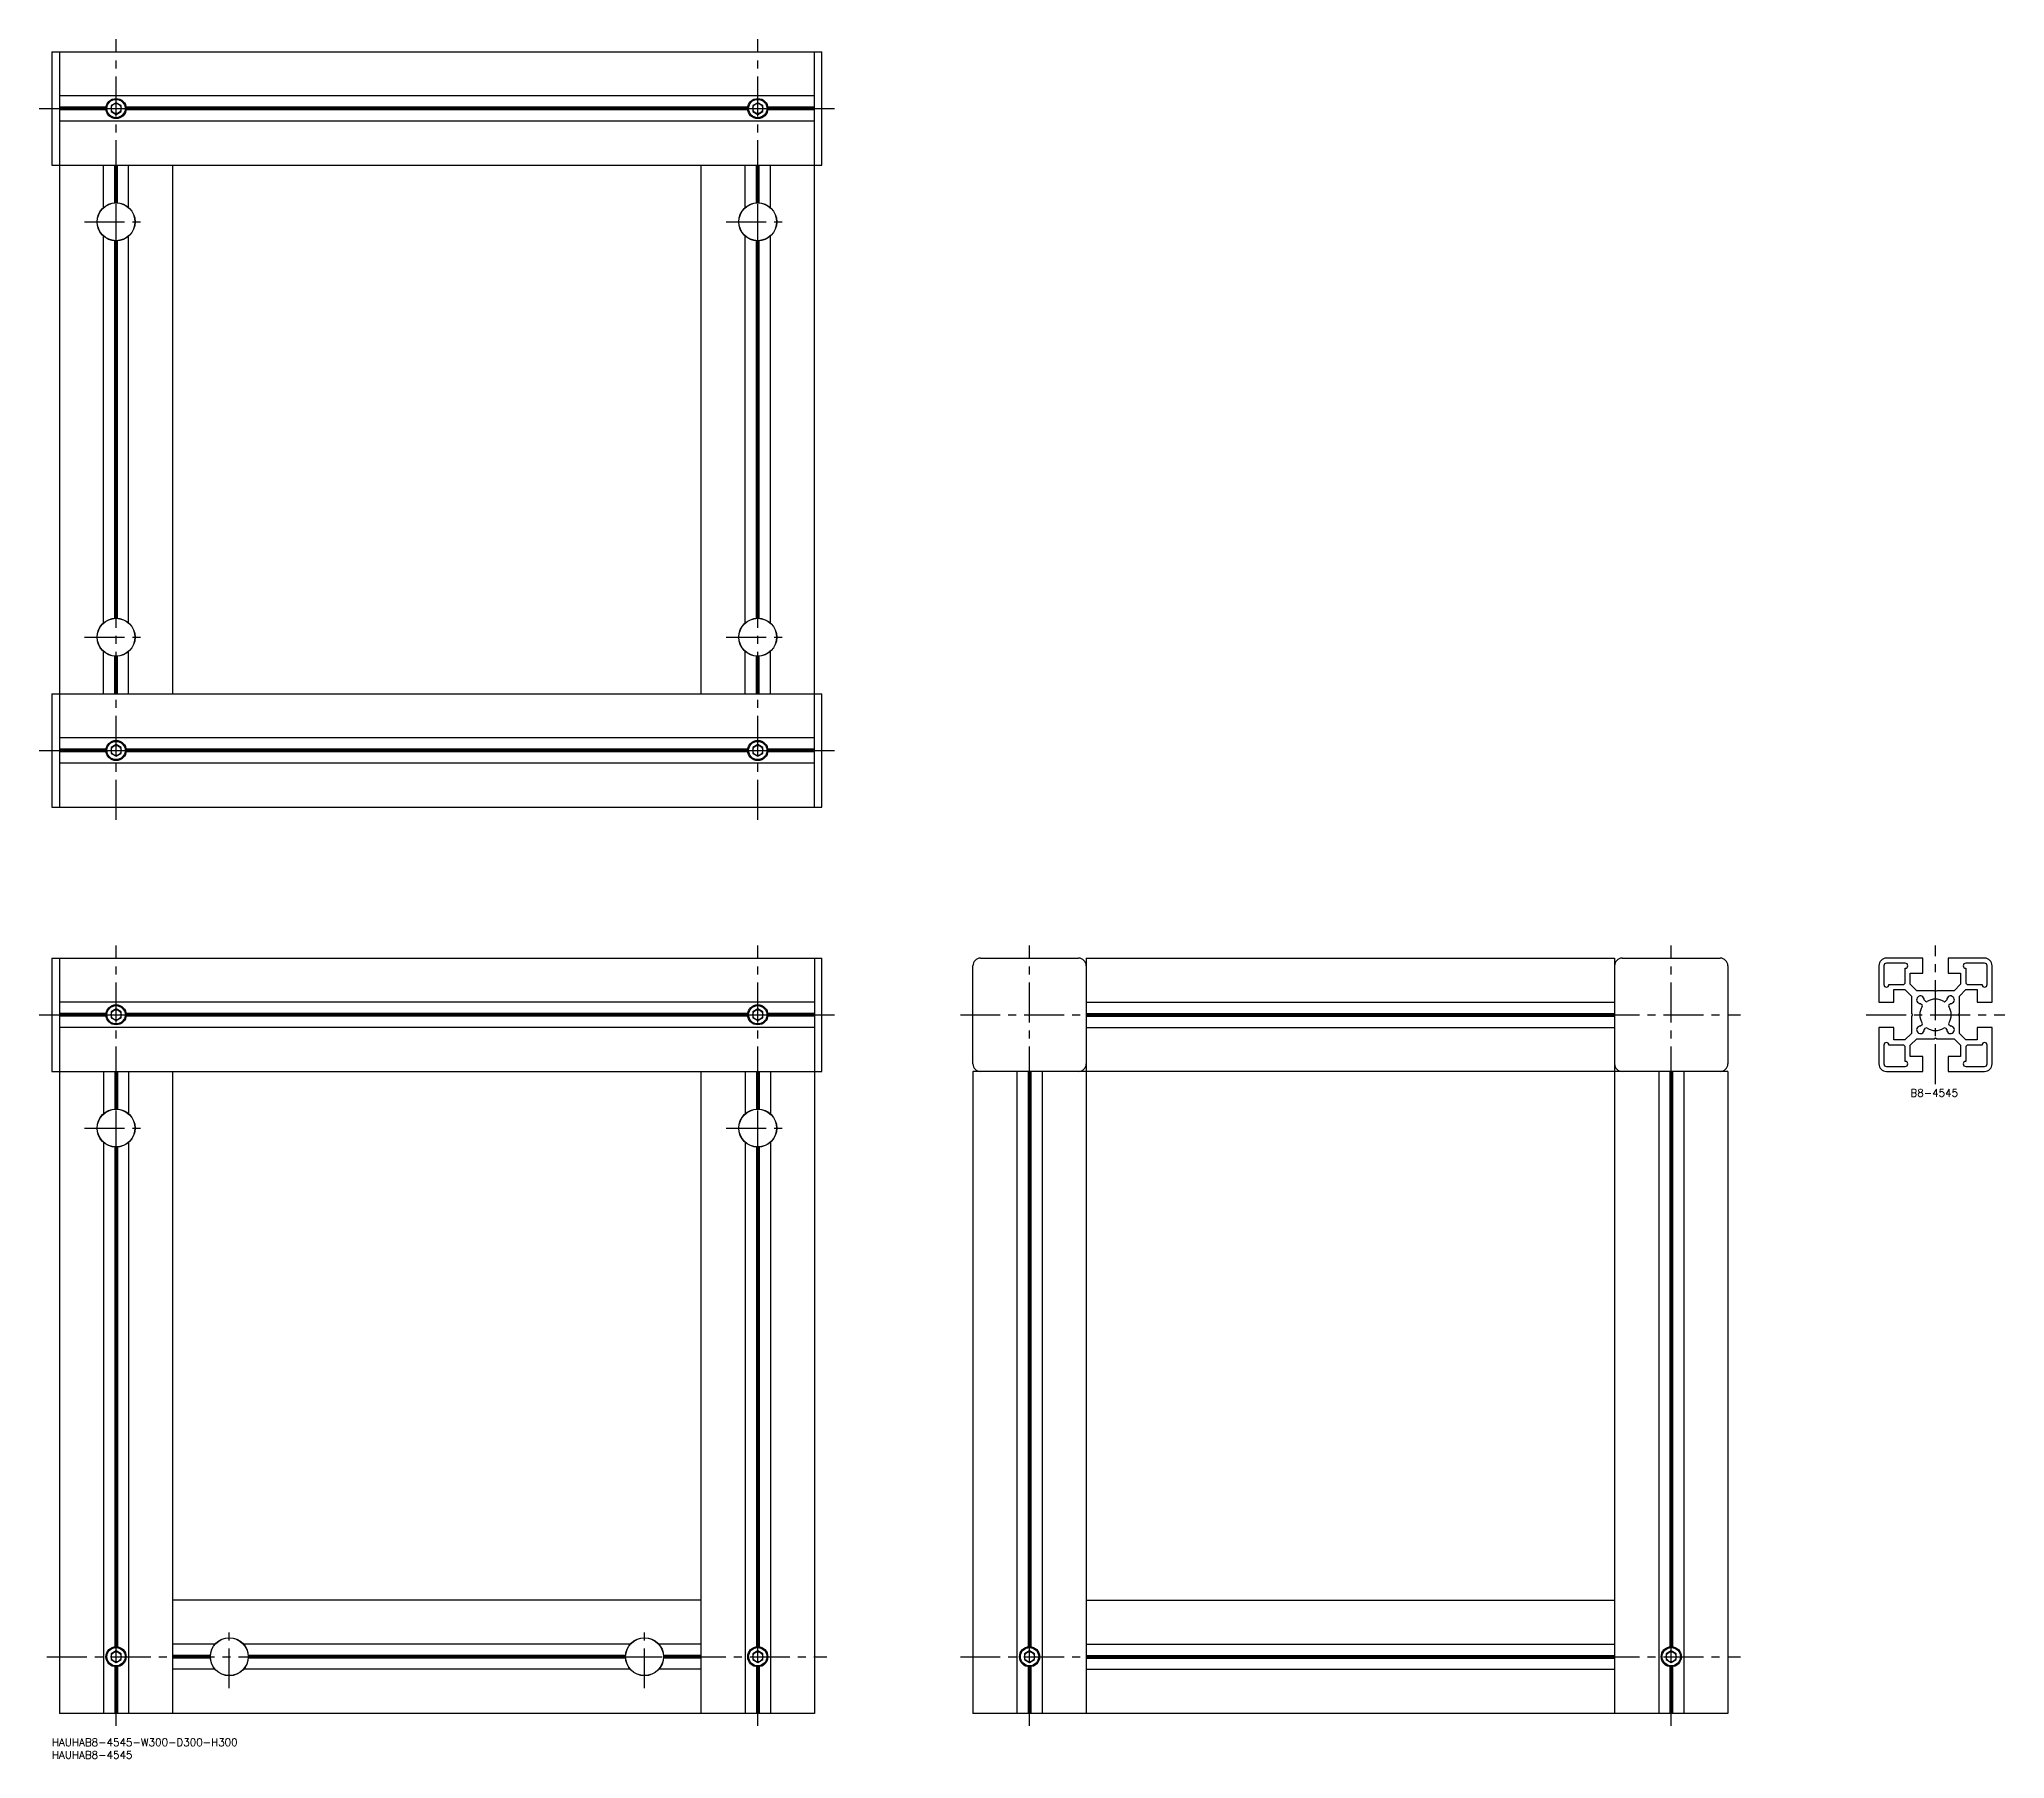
# Model space of a CAD drawing. Extents: x -5 to 776, y -8 to 675.
import ezdxf

# ---------------------------------------------------------------- set-up
doc = ezdxf.new("R2010")
doc.units = 0
doc.header["$LTSCALE"] = 0.5
doc.linetypes.add('CENTER', pattern=[50.8, 31.75, -6.35, 6.35, -6.35])
for name, color, linetype in [('MSM_CENTER', 1, 'CENTER'), ('MSM_CONTINUOUS', 7, 'CONTINUOUS'), ('MSM_NARROW', 5, 'CONTINUOUS'), ('MSM_PART_NUMBER', 7, 'CONTINUOUS')]:
    doc.layers.add(name, color=color, linetype=linetype)
doc.styles.get("Standard").update_dxf_attribs({"font": 'txt.shx', "height": 3, "bigfont": 'bigfont.shx'})

# ---------------------------------------------------------------- blocks, each defined once
blk = doc.blocks.new('*U8')
at = {"layer": 'MSM_PART_NUMBER'}
blk.add_text('HAUHAB8-4545-W300-D300-H300', height=3, dxfattribs=at).set_placement((0, -3))
blk = doc.blocks.new('*U9')
at = {"layer": 'MSM_PART_NUMBER'}
blk.add_text('HAUHAB8-4545', height=3, dxfattribs=at).set_placement((0, -8))
blk = doc.blocks.new('*U10')
at = {"layer": 'MSM_PART_NUMBER'}
blk.add_text('B8-4545', height=3, dxfattribs=at).set_placement((738.56, 254.97))

msp = doc.modelspace()

# ---------------------------------------------------------------- linework, layer by layer
at = {"layer": 'MSM_CENTER'}
for p, q in [((25.5, 365), (25.5, 675)), ((280.5, 365), (280.5, 675)), ((-5, 647.5), (311, 647.5)), ((12.95, 602.5), (38.05, 602.5)), ((267.95, 602.5), (293.05, 602.5)), ((12.95, 437.5), (38.05, 437.5)), ((267.95, 437.5), (293.05, 437.5)), ((-5, 392.5), (311, 392.5)), ((25.5, 5), (25.5, 315)), ((280.5, 5), (280.5, 315)), ((388.5, 5), (388.5, 315)), ((643.5, 5), (643.5, 315)), ((748.5, 260), (748.5, 315)), ((-5, 287.5), (311, 287.5)), ((361, 287.5), (671, 287.5)), ((721, 287.5), (776, 287.5)), ((12.95, 242.5), (38.05, 242.5)), ((12.95, 242.5), (38.05, 242.5)), ((267.95, 242.5), (293.05, 242.5)), ((267.95, 242.5), (293.05, 242.5)), ((70.5, 19.95), (70.5, 45.05)), ((235.5, 19.95), (235.5, 45.05)), ((-2, 32.5), (308, 32.5)), ((361, 32.5), (671, 32.5))]:
    msp.add_line(p, q, dxfattribs=at)
at = {"layer": 'MSM_CONTINUOUS'}
for p, q in [((0, 670), (306, 670)), ((0, 670), (0, 625)), ((3, 670), (3, 370)), ((303, 370), (303, 670)), ((306, 625), (306, 670)), ((303, 652.5), (3, 652.5)), ((25.5, 649.81), (23.5, 648.65)), ((23.5, 648.65), (23.5, 646.35)), ((27.5, 648.65), (25.5, 649.81)), ((27.5, 646.35), (27.5, 648.65)), ((280.5, 649.81), (278.5, 648.65)), ((278.5, 648.65), (278.5, 646.35)), ((282.5, 648.65), (280.5, 649.81)), ((282.5, 646.35), (282.5, 648.65)), ((21.53, 648.02), (3, 648.02)), ((21.5, 647.5), (3, 647.5)), ((21.53, 646.98), (3, 646.98)), ((303, 642.5), (3, 642.5)), ((23.5, 646.35), (25.5, 645.19)), ((25.5, 645.19), (27.5, 646.35)), ((276.53, 648.02), (29.47, 648.02)), ((276.53, 646.98), (29.47, 646.98)), ((276.5, 647.5), (29.5, 647.5)), ((278.5, 646.35), (280.5, 645.19)), ((280.5, 645.19), (282.5, 646.35)), ((303, 648.02), (284.47, 648.02)), ((303, 646.98), (284.47, 646.98)), ((303, 647.5), (284.5, 647.5)), ((0, 625), (306, 625)), ((20.5, 608.16), (20.5, 625)), ((24.98, 610.03), (24.98, 625)), ((25.5, 610.05), (25.5, 625)), ((26.02, 610.03), (26.02, 625)), ((30.5, 608.16), (30.5, 625)), ((48, 415), (48, 625)), ((258, 415), (258, 625)), ((275.5, 608.16), (275.5, 625)), ((279.98, 610.03), (279.98, 625)), ((280.5, 610.05), (280.5, 625)), ((281.02, 610.03), (281.02, 625)), ((285.5, 608.16), (285.5, 625)), ((22.5, 609.43), (22.5, 609.37)), ((28.5, 609.37), (28.5, 609.43)), ((277.5, 609.43), (277.5, 609.37)), ((283.5, 609.37), (283.5, 609.43)), ((20.5, 443.16), (20.5, 596.84)), ((24.98, 445.03), (24.98, 594.97)), ((25.5, 445.05), (25.5, 594.95)), ((26.02, 445.03), (26.02, 594.97)), ((30.5, 443.16), (30.5, 596.84)), ((275.5, 443.16), (275.5, 596.84)), ((279.98, 445.03), (279.98, 594.97)), ((280.5, 445.05), (280.5, 594.95)), ((281.02, 445.03), (281.02, 594.97)), ((285.5, 443.16), (285.5, 596.84)), ((20.5, 415), (20.5, 431.84)), ((22.5, 430.57), (22.5, 430.63)), ((24.98, 415), (24.98, 429.97)), ((25.5, 415), (25.5, 429.95)), ((26.02, 415), (26.02, 429.97)), ((28.5, 430.63), (28.5, 430.57)), ((30.5, 415), (30.5, 431.84)), ((275.5, 415), (275.5, 431.84)), ((277.5, 430.57), (277.5, 430.63)), ((279.98, 415), (279.98, 429.97)), ((280.5, 415), (280.5, 429.95)), ((281.02, 415), (281.02, 429.97)), ((283.5, 430.63), (283.5, 430.57)), ((285.5, 415), (285.5, 431.84)), ((0, 415), (306, 415)), ((0, 415), (0, 370)), ((306, 370), (306, 415)), ((303, 397.5), (3, 397.5)), ((21.53, 393.02), (3, 393.02)), ((21.5, 392.5), (3, 392.5)), ((21.53, 391.98), (3, 391.98)), ((25.5, 394.81), (23.5, 393.65)), ((23.5, 393.65), (23.5, 391.35)), ((23.5, 391.35), (25.5, 390.19)), ((27.5, 393.65), (25.5, 394.81)), ((25.5, 390.19), (27.5, 391.35)), ((27.5, 391.35), (27.5, 393.65)), ((276.53, 393.02), (29.47, 393.02)), ((276.53, 391.98), (29.47, 391.98)), ((276.5, 392.5), (29.5, 392.5)), ((280.5, 394.81), (278.5, 393.65)), ((278.5, 393.65), (278.5, 391.35)), ((278.5, 391.35), (280.5, 390.19)), ((282.5, 393.65), (280.5, 394.81)), ((280.5, 390.19), (282.5, 391.35)), ((282.5, 391.35), (282.5, 393.65)), ((303, 393.02), (284.47, 393.02)), ((303, 391.98), (284.47, 391.98)), ((303, 392.5), (284.5, 392.5)), ((303, 387.5), (3, 387.5)), ((0, 370), (306, 370)), ((0, 310), (306, 310)), ((0, 310), (0, 265)), ((3, 310), (3, 10)), ((303, 310), (303, 10)), ((306, 265), (306, 310)), ((366, 268), (366, 307)), ((369, 310), (408, 310)), ((411, 310), (411, 10)), ((411, 310), (621, 310)), ((621, 310), (621, 10)), ((624, 310), (663, 310)), ((666, 307), (666, 268)), ((726, 307), (726, 292.5)), ((728, 307), (728, 299.5)), ((743.5, 310), (729, 310)), ((736.5, 308), (729, 308)), ((736.5, 300.5), (736.5, 306)), ((743.5, 304), (743.5, 310)), ((768, 310), (753.5, 310)), ((753.5, 310), (753.5, 304)), ((768, 308), (760.5, 308)), ((760.5, 306), (760.5, 300.5)), ((769, 299.5), (769, 307)), ((771, 292.5), (771, 307)), ((730, 299.5), (735.5, 299.5)), ((732, 292.5), (732, 297.5)), ((732, 297.5), (736.38, 297.5)), ((736.38, 297.5), (739, 294.88)), ((738.5, 299.62), (738.5, 304)), ((738.5, 304), (743.5, 304)), ((741.12, 297), (738.5, 299.62)), ((747.98, 297), (741.12, 297)), ((748.5, 296.7), (747.98, 297)), ((749.02, 297), (748.5, 296.7)), ((755.88, 297), (749.02, 297)), ((753.5, 304), (758.5, 304)), ((758.5, 299.62), (755.88, 297)), ((758, 294.88), (760.62, 297.5)), ((758.5, 304), (758.5, 299.62)), ((760.62, 297.5), (765, 297.5)), ((761.5, 299.5), (767, 299.5)), ((765, 297.5), (765, 292.5)), ((303, 292.5), (3, 292.5)), ((25.5, 289.81), (23.5, 288.65)), ((27.5, 288.65), (25.5, 289.81)), ((280.5, 289.81), (278.5, 288.65)), ((282.5, 288.65), (280.5, 289.81)), ((411, 292.5), (621, 292.5)), ((726, 292.5), (732, 292.5)), ((739, 294.88), (739, 288.02)), ((742.58, 292), (743.14, 291.45)), ((744.55, 292.86), (744, 293.42)), ((753, 293.42), (752.45, 292.86)), ((753.86, 291.45), (754.42, 292)), ((758, 288.02), (758, 294.88)), ((765, 292.5), (771, 292.5)), ((21.53, 288.02), (3, 288.02)), ((21.5, 287.5), (3, 287.5)), ((21.53, 286.98), (3, 286.98)), ((303, 282.5), (3, 282.5)), ((23.5, 288.65), (23.5, 286.35)), ((23.5, 286.35), (25.5, 285.19)), ((25.5, 285.19), (27.5, 286.35)), ((27.5, 286.35), (27.5, 288.65)), ((276.53, 288.02), (29.47, 288.02)), ((276.53, 286.98), (29.47, 286.98)), ((276.5, 287.5), (29.5, 287.5)), ((278.5, 288.65), (278.5, 286.35)), ((278.5, 286.35), (280.5, 285.19)), ((280.5, 285.19), (282.5, 286.35)), ((282.5, 286.35), (282.5, 288.65)), ((303, 288.02), (284.47, 288.02)), ((303, 286.98), (284.47, 286.98)), ((303, 287.5), (284.5, 287.5)), ((411, 288.02), (621, 288.02)), ((411, 287.5), (621, 287.5)), ((411, 286.98), (621, 286.98)), ((411, 282.5), (621, 282.5)), ((732, 282.5), (726, 282.5)), ((726, 282.5), (726, 268)), ((732, 277.5), (732, 282.5)), ((739, 288.02), (739.3, 287.5)), ((739.3, 287.5), (739, 286.98)), ((739, 286.98), (739, 280.12)), ((743.14, 283.55), (742.58, 283)), ((744, 281.58), (744.55, 282.14)), ((752.45, 282.14), (753, 281.58)), ((754.42, 283), (753.86, 283.55)), ((757.7, 287.5), (758, 288.02)), ((758, 286.98), (757.7, 287.5)), ((758, 280.12), (758, 286.98)), ((771, 282.5), (765, 282.5)), ((765, 282.5), (765, 277.5)), ((771, 268), (771, 282.5)), ((728, 275.5), (728, 268)), ((735.5, 275.5), (730, 275.5)), ((736.38, 277.5), (732, 277.5)), ((739, 280.12), (736.38, 277.5)), ((736.5, 269), (736.5, 274.5)), ((738.5, 275.38), (741.12, 278)), ((738.5, 271), (738.5, 275.38)), ((741.12, 278), (747.98, 278)), ((747.98, 278), (748.5, 278.3)), ((748.5, 278.3), (749.02, 278)), ((749.02, 278), (755.88, 278)), ((755.88, 278), (758.5, 275.38)), ((760.62, 277.5), (758, 280.12)), ((758.5, 275.38), (758.5, 271)), ((760.5, 274.5), (760.5, 269)), ((765, 277.5), (760.62, 277.5)), ((767, 275.5), (761.5, 275.5)), ((769, 268), (769, 275.5)), ((729, 267), (736.5, 267)), ((743.5, 271), (738.5, 271)), ((743.5, 265), (743.5, 271)), ((758.5, 271), (753.5, 271)), ((753.5, 271), (753.5, 265)), ((760.5, 267), (768, 267)), ((0, 265), (306, 265)), ((20.5, 265), (20.5, 248.16)), ((24.98, 265), (24.98, 250.03)), ((25.5, 265), (25.5, 250.05)), ((26.02, 265), (26.02, 250.03)), ((30.5, 265), (30.5, 248.16)), ((48, 10), (48, 265)), ((258, 10), (258, 265)), ((275.5, 265), (275.5, 248.16)), ((279.98, 265), (279.98, 250.03)), ((280.5, 265), (280.5, 250.05)), ((281.02, 265), (281.02, 250.03)), ((285.5, 265), (285.5, 248.16)), ((666, 265), (366, 265)), ((366, 265), (366, 10)), ((383.5, 265), (383.5, 10)), ((387.98, 265), (387.98, 36.47)), ((388.5, 265), (388.5, 36.5)), ((389.02, 265), (389.02, 36.47)), ((393.5, 265), (393.5, 10)), ((638.5, 265), (638.5, 10)), ((642.98, 265), (642.98, 36.47)), ((643.5, 265), (643.5, 36.5)), ((644.02, 265), (644.02, 36.47)), ((648.5, 265), (648.5, 10)), ((666, 265), (666, 10)), ((729, 265), (743.5, 265)), ((753.5, 265), (768, 265)), ((20.29, 247.96), (20.29, 247.96)), ((22.5, 249.43), (22.5, 249.37)), ((22.5, 249.43), (22.5, 249.37)), ((28.5, 249.37), (28.5, 249.43)), ((28.5, 249.37), (28.5, 249.43)), ((30.71, 247.96), (30.71, 247.96)), ((275.29, 247.96), (275.29, 247.96)), ((277.5, 249.43), (277.5, 249.37)), ((277.5, 249.43), (277.5, 249.37)), ((283.5, 249.37), (283.5, 249.43)), ((283.5, 249.37), (283.5, 249.43)), ((285.71, 247.96), (285.71, 247.96)), ((20.5, 236.84), (20.5, 10)), ((24.98, 234.97), (24.98, 36.47)), ((25.5, 234.95), (25.5, 36.5)), ((26.02, 234.97), (26.02, 36.47)), ((30.5, 236.84), (30.5, 10)), ((275.5, 236.84), (275.5, 10)), ((279.98, 234.97), (279.98, 36.47)), ((280.5, 234.95), (280.5, 36.5)), ((281.02, 234.97), (281.02, 36.47)), ((285.5, 236.84), (285.5, 10)), ((258, 55), (48, 55)), ((411, 55), (621, 55)), ((25.5, 34.81), (23.5, 33.65)), ((23.5, 33.65), (23.5, 31.35)), ((23.5, 31.35), (25.5, 30.19)), ((27.5, 33.65), (25.5, 34.81)), ((25.5, 30.19), (27.5, 31.35)), ((27.5, 31.35), (27.5, 33.65)), ((64.84, 37.5), (48, 37.5)), ((62.97, 33.02), (48, 33.02)), ((62.95, 32.5), (48, 32.5)), ((62.97, 31.98), (48, 31.98)), ((63.63, 35.5), (63.57, 35.5)), ((229.84, 37.5), (76.16, 37.5)), ((227.97, 33.02), (78.03, 33.02)), ((227.97, 31.98), (78.03, 31.98)), ((227.95, 32.5), (78.05, 32.5)), ((258, 37.5), (241.16, 37.5)), ((242.37, 35.5), (242.43, 35.5)), ((258, 33.02), (243.03, 33.02)), ((258, 31.98), (243.03, 31.98)), ((258, 32.5), (243.05, 32.5)), ((280.5, 34.81), (278.5, 33.65)), ((278.5, 33.65), (278.5, 31.35)), ((278.5, 31.35), (280.5, 30.19)), ((282.5, 33.65), (280.5, 34.81)), ((280.5, 30.19), (282.5, 31.35)), ((282.5, 31.35), (282.5, 33.65)), ((388.5, 34.81), (386.5, 33.65)), ((386.5, 33.65), (386.5, 31.35)), ((386.5, 31.35), (388.5, 30.19)), ((390.5, 33.65), (388.5, 34.81)), ((388.5, 30.19), (390.5, 31.35)), ((390.5, 31.35), (390.5, 33.65)), ((411, 37.5), (621, 37.5)), ((411, 33.02), (621, 33.02)), ((411, 32.5), (621, 32.5)), ((411, 31.98), (621, 31.98)), ((643.5, 34.81), (641.5, 33.65)), ((641.5, 33.65), (641.5, 31.35)), ((641.5, 31.35), (643.5, 30.19)), ((645.5, 33.65), (643.5, 34.81)), ((643.5, 30.19), (645.5, 31.35)), ((645.5, 31.35), (645.5, 33.65)), ((24.98, 28.53), (24.98, 10)), ((25.5, 28.5), (25.5, 10)), ((26.02, 28.53), (26.02, 10)), ((64.84, 27.5), (48, 27.5)), ((63.57, 29.5), (63.63, 29.5)), ((229.84, 27.5), (76.16, 27.5)), ((258, 27.5), (241.16, 27.5)), ((242.43, 29.5), (242.37, 29.5)), ((279.98, 28.53), (279.98, 10)), ((280.5, 28.5), (280.5, 10)), ((281.02, 28.53), (281.02, 10)), ((387.98, 28.53), (387.98, 10)), ((388.5, 28.5), (388.5, 10)), ((389.02, 28.53), (389.02, 10)), ((411, 27.5), (621, 27.5)), ((642.98, 28.53), (642.98, 10)), ((643.5, 28.5), (643.5, 10)), ((644.02, 28.53), (644.02, 10)), ((303, 10), (3, 10)), ((666, 10), (366, 10))]:
    msp.add_line(p, q, dxfattribs=at)
for centre, radius in [((25.5, 647.5), 4), ((25.5, 647.5), 3.63), ((25.5, 647.5), 2), ((280.5, 647.5), 4), ((280.5, 647.5), 3.63), ((280.5, 647.5), 2), ((25.5, 602.5), 7.55), ((25.5, 602.5), 7.5), ((280.5, 602.5), 7.55), ((280.5, 602.5), 7.5), ((25.5, 437.5), 7.55), ((25.5, 437.5), 7.5), ((280.5, 437.5), 7.55), ((280.5, 437.5), 7.5), ((25.5, 392.5), 4), ((25.5, 392.5), 3.63), ((25.5, 392.5), 2), ((280.5, 392.5), 4), ((280.5, 392.5), 3.63), ((280.5, 392.5), 2), ((25.5, 287.5), 4), ((25.5, 287.5), 3.63), ((25.5, 287.5), 2), ((280.5, 287.5), 4), ((280.5, 287.5), 3.63), ((280.5, 287.5), 2), ((25.5, 242.5), 7.55), ((25.5, 242.5), 7.55), ((25.5, 242.5), 7.5), ((25.5, 242.5), 7.5), ((280.5, 242.5), 7.55), ((280.5, 242.5), 7.55), ((280.5, 242.5), 7.5), ((280.5, 242.5), 7.5), ((70.5, 32.5), 7.55), ((70.5, 32.5), 7.5), ((235.5, 32.5), 7.55), ((235.5, 32.5), 7.5), ((25.5, 32.5), 4), ((25.5, 32.5), 3.63), ((25.5, 32.5), 2), ((280.5, 32.5), 4), ((280.5, 32.5), 3.63), ((280.5, 32.5), 2), ((388.5, 32.5), 4), ((388.5, 32.5), 3.63), ((388.5, 32.5), 2), ((643.5, 32.5), 4), ((643.5, 32.5), 3.63), ((643.5, 32.5), 2)]:
    msp.add_circle(centre, radius, dxfattribs=at)
for centre, radius, start, end in [((369, 307), 3, 90, 180), ((408, 307), 3, 0, 90), ((624, 307), 3, 90, 180), ((663, 307), 3, 0, 90), ((729, 307), 3, 90, 180), ((729, 307), 1, 90, 180), ((736.5, 307), 1, 270, 90), ((760.5, 307), 1, 90, 270), ((768, 307), 3, 0, 90), ((768, 307), 1, 0, 90), ((729, 299.5), 1, 180, 0), ((735.5, 300.5), 1, 270, 0), ((761.5, 300.5), 1, 180, 270), ((768, 299.5), 1, 180, 0), ((742.5, 293.5), 1.5, 356.81031, 273.18969), ((748.5, 287.5), 6.25, 147.83959, 212.16041), ((742.79, 291.09), 0.5, 327.83958, 45), ((744.91, 293.21), 0.5, 225, 302.16041), ((748.5, 287.5), 6.25, 57.83959, 122.16041), ((752.09, 293.21), 0.5, 237.83958, 315), ((754.5, 293.5), 1.5, 266.81031, 183.18969), ((754.21, 291.09), 0.5, 135, 212.16041), ((748.5, 287.5), 6.25, 327.83959, 32.16041), ((742.5, 281.5), 1.5, 86.81031, 3.18969), ((742.79, 283.91), 0.5, 315, 32.16041), ((744.91, 281.79), 0.5, 57.83958, 135), ((748.5, 287.5), 6.25, 237.83959, 302.16041), ((752.09, 281.79), 0.5, 45, 122.1604), ((754.5, 281.5), 1.5, 176.81031, 93.18969), ((754.21, 283.91), 0.5, 147.83959, 225), ((729, 275.5), 1, 0, 180), ((735.5, 274.5), 1, 0, 90), ((761.5, 274.5), 1, 90, 180), ((768, 275.5), 1, 0, 180), ((369, 268), 3, 180, 270), ((408, 268), 3, 270, 0), ((624, 268), 3, 180, 270), ((663, 268), 3, 270, 0), ((729, 268), 3, 180, 270), ((729, 268), 1, 180, 270), ((736.5, 268), 1, 270, 90), ((760.5, 268), 1, 90, 270), ((768, 268), 1, 270, 0), ((768, 268), 3, 270, 0)]:
    msp.add_arc(centre, radius, start, end, dxfattribs=at)
at = {"layer": 'MSM_NARROW'}
for p, q in [((23.04, 609.64), (23.04, 609.59)), ((27.96, 609.64), (27.96, 609.59)), ((278.04, 609.64), (278.04, 609.59)), ((282.96, 609.64), (282.96, 609.59)), ((23.04, 430.36), (23.04, 430.41)), ((27.96, 430.36), (27.96, 430.41)), ((278.04, 430.36), (278.04, 430.41)), ((282.96, 430.36), (282.96, 430.41)), ((23.04, 249.64), (23.04, 249.59)), ((23.04, 249.64), (23.04, 249.59)), ((27.96, 249.64), (27.96, 249.59)), ((27.96, 249.64), (27.96, 249.59)), ((278.04, 249.64), (278.04, 249.59)), ((278.04, 249.64), (278.04, 249.59)), ((282.96, 249.64), (282.96, 249.59)), ((282.96, 249.64), (282.96, 249.59)), ((63.36, 34.96), (63.41, 34.96)), ((242.64, 34.96), (242.59, 34.96)), ((63.36, 30.04), (63.41, 30.04)), ((242.64, 30.04), (242.59, 30.04))]:
    msp.add_line(p, q, dxfattribs=at)

# ---------------------------------------------------------------- block references
at = {"layer": 'MSM_CONTINUOUS'}
for name in ['*U10', '*U8', '*U9']:
    msp.add_blockref(name, (0, 0), dxfattribs=at)

doc.saveas('drawing.dxf')
